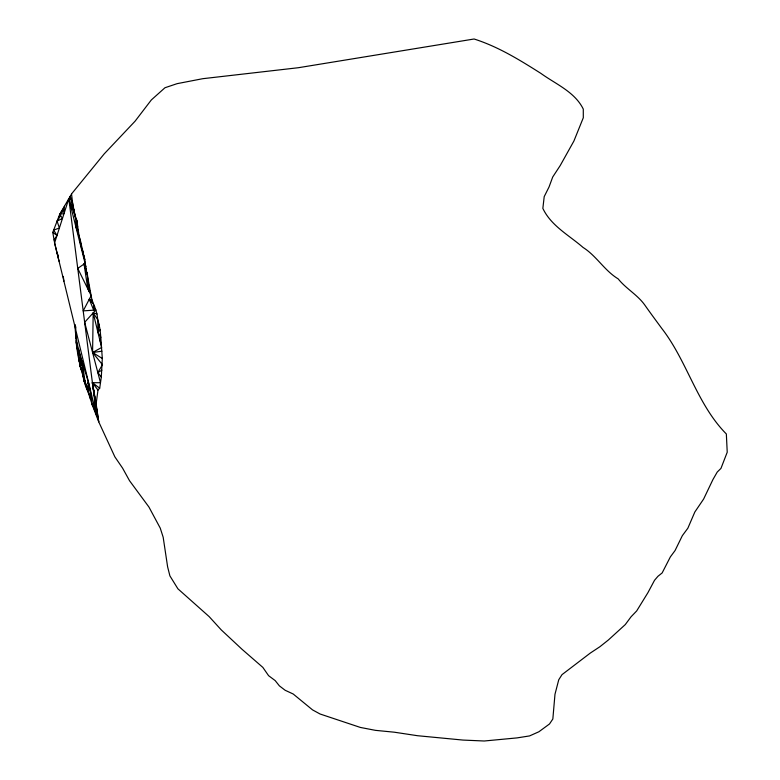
<?xml version="1.0" encoding="UTF-8"?>
<svg xmlns="http://www.w3.org/2000/svg" width="780" height="780" viewBox="0 0 780 780"><rect width="100%" height="100%" fill="white"/><g stroke="black" fill="none" stroke-linecap="round" stroke-linejoin="round"><path stroke-width="1.17" d="M87.438 274.482L84.064 264.001L87.779 288.785L87.438 274.482L84.064 264.001L85.849 266.37L86.404 270.533M59.066 261.271L54.6 242.921L68.806 198.715L96.642 415.681L54.6 242.921L52.777 232.391L59.699 214.334L71.76 193.655L104.208 153.874L135.086 121.183L151.339 99.938L164.989 87.731L177.128 83.655L202.78 78.692L298.321 67.723L474.103 39C498.215 46.683 519.617 59.914 540.901 73.398C555.692 84.094 574.841 91.874 583.284 109.103L583.303 117.751L573.914 141.014L560.216 165.555L552.718 177.001L549.032 186.995L544.206 196.628L542.851 208.397C551.099 225.868 569 235.199 583.011 247.406C596.602 255.986 604.432 270.562 618.16 278.869C626.018 288.717 637.523 294.801 644.777 305.029C650.296 312.887 656.029 320.599 661.703 328.341C687.248 361.169 696.813 404.128 726.346 433.973L727.223 452.215L720.964 468.4L717.249 472.036L712.949 479.524L703.609 499.073L694.834 512.002L687.862 528.197L682.334 535.675L675.051 550.563L670.381 556.861L662.142 572.939L657.959 576.283L654.527 580.291L647.936 592.644L636.675 610.945L631.098 616.736L625.287 624.575L608.312 640.048L599.888 646.737L590.265 653.094L562 674.651L558.743 679.77L554.98 694.288L552.844 719.004L549.49 723.976L538.892 731.767L529.562 735.92L517.042 737.899L484.244 741L462.979 740.074L417.466 735.706L394.29 732.196L375.473 730.353L360.399 727.447L320.102 714.012L312.546 709.888L293.202 694.005L285.139 690.271L279.386 685.864L275.174 680.589L268.583 675.665L262.85 667.397L242.083 649.34L221.237 629.879L209.147 616.6L177.899 588.803L169.894 575.864L167.612 566.816L163.176 537.254L160.251 528.128L148.931 507.019L129.519 480.694L122.606 468.166L114.855 456.836L98.738 421.863L92.489 405.502L92.508 403.777L92.147 404.401M101.322 377.013L97.832 372.587L102.453 364.679L92.576 352.502L93.191 312.887L96.983 313.94L97.783 319.819L97.929 332.368L100.795 337.214L102.307 358.469L101.322 377.013L99.694 388.186L97.978 390.068L96.135 403.874L98.738 421.863L92.41 382.707L100.484 382.707L84.659 322.306L95.794 310.011L91.894 299.666L87.808 277.7L88.793 290.843L89.768 290.608M92.498 404.888L92.459 405.395L92.508 403.777L94.068 409.012L93.746 403.777L91.962 403.777C90.48 376.399 74.861 351.936 75.124 324.5M64.369 206.329L64.028 213.593L59.699 214.334L62.488 218.38L57.096 221.14L59.387 228.023L53.664 230.071L56.998 235.472L54.093 240.006M76.011 334.63L75.865 337.769L76.04 334.152M76.918 347.812L76.479 345.267L77.015 343.717L76.001 340.811M78.868 358.985L79.004 357.298L78.751 358.088M81.11 369.564L82.748 372.82L80.067 366.502L80.486 361.666L79.004 360.087L79.004 357.298M75.865 337.769L76.099 335.41M75.621 329.306L75.865 326.898M96.983 313.94L95.794 310.011L83.197 310.889L91.153 295.639L77.746 268.427L85.41 263.055L80.194 239.596L76.284 227.682L77.054 220.857L68.806 198.715L85.849 266.37M98.943 324.119L97.929 332.368L100.103 329.735L98.943 324.119L97.783 319.819L93.191 312.887L101.624 347.51L92.576 352.502L102.307 358.469M83.031 375.863C79.043 362.837 76.147 348.767 76.011 335.127M88.276 281.609L88.793 290.843L89.252 288.044M80.194 239.596L80.847 245.368L84.991 259.808M84.035 256.737L83.129 254.212L83.499 252.837M80.847 245.368L78.566 232.645L76.284 227.682L77.376 223.743L77.054 220.857M76.196 342.556L76.469 341.884M92.489 405.502L86.619 387.592L87.184 390.185L87.672 389.503L85.556 385.671L82.192 361.043M79.638 365.235L80.272 364.084L79.16 361.403L80.486 361.666L79.111 360.955M57.096 221.14L60.625 215.68L58.792 216.703M85.556 385.671L88.452 382.024L88.891 394.475L90.46 394.475L90.617 399.389M59.699 214.334L64.194 209.966L62.702 209.186L61.951 212.15L61.035 212.053M78.566 232.645L78.136 229.671L76.284 227.682L77.717 226.668L77.376 223.743M97.832 372.587L101.858 370.168M92.128 404.313L92.147 403.777M92.576 352.502L101.888 351.205M77.015 343.717L77.015 348.338L78.458 348.553L83.48 370.49L82.505 373.62L84.932 381.127L83.947 380.738L82.748 374.351M89.261 299.257L93.59 304.317L93.697 310.157L89.261 299.257L91.894 299.666L91.426 301.792L92.615 302.182M79.462 363.851L80.272 364.084M84.747 383.204L85.244 383.399L83.947 380.738L86.365 388.138M77.698 351.799L78.458 352.141L77.015 348.338M90.012 396.874L89.446 394.475L90.578 399.262M94.555 306.452L93.619 305.779L94.721 306.91L93.649 307.242L95.794 310.011M76.372 344.214L76.216 342.81M52.777 232.391L56.998 235.472M97.763 418.987L92.41 382.707L99.694 388.186M92.069 404.118L91.962 403.777M80.067 366.502L83.48 370.49L78.458 355.719L78.458 348.553M71.536 194.044L73.076 206.915M96.798 410.602L92.41 382.707L97.978 390.068M56.998 252.701L58.178 255.46M83.626 379.012L84.435 380.933L83.09 375.443M101.351 343.824L99.781 339.944L100.795 337.214L100.103 329.735M88.744 390.146L86.463 384.54L88.891 394.475M83.09 376.174L84.932 381.127M83.362 377.618L84.435 380.933M73.018 206.651L72.94 205.969L75.582 218.156L76.284 227.682M84.064 264.001L87.623 276.091L87.779 288.785M75.046 215.348L72.598 203.258L70.171 196.384L75.582 218.156M73.759 210.873L73.33 208.669L73.934 211.78M93.746 403.777L95.345 411.85M73.457 209.391L72.852 205.491L72.979 206.31M92.41 382.707L96.135 403.874M73.379 208.952L73.349 208.826M82.485 249.766L83.129 254.212M77.717 226.668L78.136 229.671M63.297 276.452L63.911 281.171M88.754 284.817L88.793 290.843"/></g></svg>
